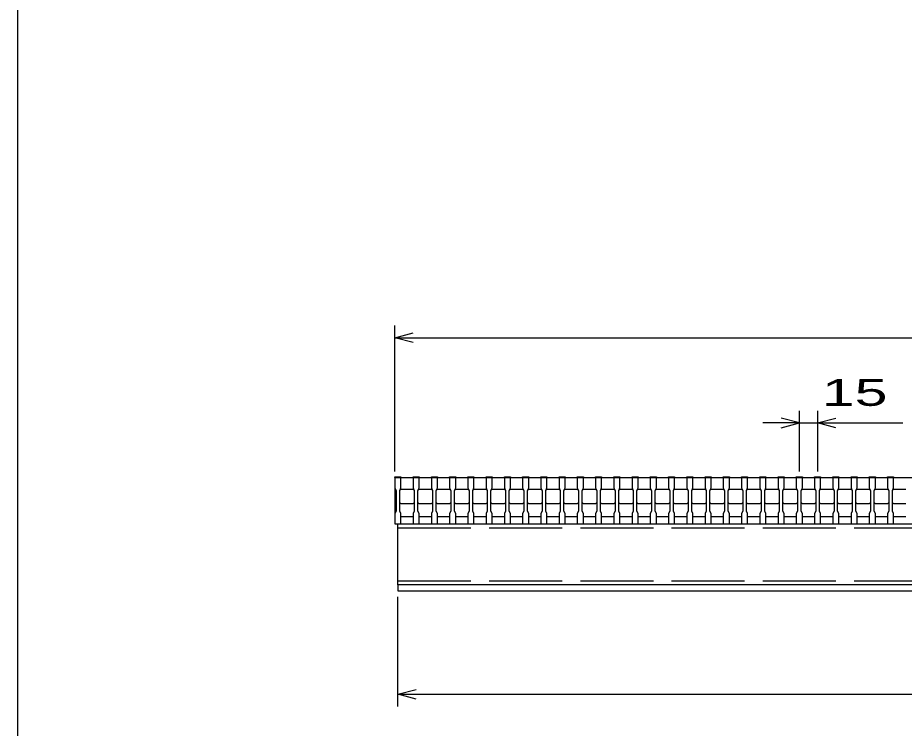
# Model space of a CAD drawing. Units: millimetres, scale not verified. Extents: x -1820 to 1731, y -1282 to 1054.
# Drawn here: x -1729 to -1000, y -698 to -114 of the extents above; entities that cross this region are included whole.
import ezdxf
from ezdxf.enums import TextEntityAlignment as Align

# ---------------------------------------------------------------- set-up
doc = ezdxf.new("R2010")
doc.units = ezdxf.units.MM
doc.header["$LTSCALE"] = 10
doc.linetypes.add('DASHED', pattern=[7.5, 6, -1.5])
for name, color, linetype, lineweight in [('0_2', 150, 'Continuous', 25), ('16', 3, 'Continuous', 25), ('22', 4, 'Continuous', 25)]:
    doc.layers.add(name, color=color, linetype=linetype, lineweight=lineweight)
doc.styles.add('ベクトル', font='')
doc.styles.get('ベクトル').set_extended_font_data('ベクトル')

msp = doc.modelspace()

# ---------------------------------------------------------------- linework, layer by layer
at = {"layer": '0_2'}
msp.add_line((-1729, -1146.5), (-1729, 1053.5), dxfattribs=at)
at = {"layer": '16'}
for p, q in [((-1419, -492.5), (-1419, -491.8)), ((-1419, -491.8), (-1414, -491.8)), ((-1419, -492.5), (-1419, -501)), ((-1414, -492.5), (-1419, -492.5)), ((-1419, -492.5), (-1419, -524.5)), ((-1419, -492.5), (-424, -492.5)), ((-1414, -491.8), (-1414, -492.5)), ((-1414, -501), (-1414, -492.5)), ((-1404, -492.5), (-1404, -491.8)), ((-1404, -491.8), (-1399, -491.8)), ((-1404, -492.5), (-1404, -501)), ((-1399, -492.5), (-1404, -492.5)), ((-1399, -491.8), (-1399, -492.5)), ((-1399, -501), (-1399, -492.5)), ((-1389, -492.5), (-1389, -491.8)), ((-1389, -491.8), (-1384, -491.8)), ((-1389, -492.5), (-1389, -501)), ((-1384, -492.5), (-1389, -492.5)), ((-1384, -491.8), (-1384, -492.5)), ((-1384, -501), (-1384, -492.5)), ((-1374, -492.5), (-1374, -491.8)), ((-1374, -491.8), (-1369, -491.8)), ((-1374, -492.5), (-1374, -501)), ((-1369, -492.5), (-1374, -492.5)), ((-1369, -491.8), (-1369, -492.5)), ((-1369, -501), (-1369, -492.5)), ((-1359, -492.5), (-1359, -491.8)), ((-1359, -491.8), (-1354, -491.8)), ((-1359, -492.5), (-1359, -501)), ((-1354, -492.5), (-1359, -492.5)), ((-1354, -491.8), (-1354, -492.5)), ((-1354, -501), (-1354, -492.5)), ((-1344, -492.5), (-1344, -491.8)), ((-1344, -491.8), (-1339, -491.8)), ((-1344, -492.5), (-1344, -501)), ((-1339, -492.5), (-1344, -492.5)), ((-1339, -491.8), (-1339, -492.5)), ((-1339, -501), (-1339, -492.5)), ((-1329, -492.5), (-1329, -491.8)), ((-1329, -491.8), (-1324, -491.8)), ((-1329, -492.5), (-1329, -501)), ((-1324, -492.5), (-1329, -492.5)), ((-1324, -491.8), (-1324, -492.5)), ((-1324, -501), (-1324, -492.5)), ((-1314, -492.5), (-1314, -491.8)), ((-1314, -491.8), (-1309, -491.8)), ((-1314, -492.5), (-1314, -501)), ((-1309, -492.5), (-1314, -492.5)), ((-1309, -491.8), (-1309, -492.5)), ((-1309, -501), (-1309, -492.5)), ((-1299, -492.5), (-1299, -491.8)), ((-1299, -491.8), (-1294, -491.8)), ((-1299, -492.5), (-1299, -501)), ((-1294, -492.5), (-1299, -492.5)), ((-1294, -491.8), (-1294, -492.5)), ((-1294, -501), (-1294, -492.5)), ((-1284, -492.5), (-1284, -491.8)), ((-1284, -491.8), (-1279, -491.8)), ((-1284, -492.5), (-1284, -501)), ((-1279, -492.5), (-1284, -492.5)), ((-1279, -491.8), (-1279, -492.5)), ((-1279, -501), (-1279, -492.5)), ((-1269, -492.5), (-1269, -491.8)), ((-1269, -491.8), (-1264, -491.8)), ((-1269, -492.5), (-1269, -501)), ((-1264, -492.5), (-1269, -492.5)), ((-1264, -491.8), (-1264, -492.5)), ((-1264, -501), (-1264, -492.5)), ((-1254, -492.5), (-1254, -491.8)), ((-1254, -491.8), (-1249, -491.8)), ((-1254, -492.5), (-1254, -501)), ((-1249, -492.5), (-1254, -492.5)), ((-1249, -491.8), (-1249, -492.5)), ((-1249, -501), (-1249, -492.5)), ((-1239, -492.5), (-1239, -491.8)), ((-1239, -491.8), (-1234, -491.8)), ((-1239, -492.5), (-1239, -501)), ((-1234, -492.5), (-1239, -492.5)), ((-1234, -491.8), (-1234, -492.5)), ((-1234, -501), (-1234, -492.5)), ((-1224, -492.5), (-1224, -491.8)), ((-1224, -491.8), (-1219, -491.8)), ((-1224, -492.5), (-1224, -501)), ((-1219, -492.5), (-1224, -492.5)), ((-1219, -491.8), (-1219, -492.5)), ((-1219, -501), (-1219, -492.5)), ((-1209, -492.5), (-1209, -491.8)), ((-1209, -491.8), (-1204, -491.8)), ((-1209, -492.5), (-1209, -501)), ((-1204, -492.5), (-1209, -492.5)), ((-1204, -491.8), (-1204, -492.5)), ((-1204, -501), (-1204, -492.5)), ((-1194, -492.5), (-1194, -491.8)), ((-1194, -491.8), (-1189, -491.8)), ((-1194, -492.5), (-1194, -501)), ((-1189, -492.5), (-1194, -492.5)), ((-1189, -491.8), (-1189, -492.5)), ((-1189, -501), (-1189, -492.5)), ((-1179, -492.5), (-1179, -491.8)), ((-1179, -491.8), (-1174, -491.8)), ((-1179, -492.5), (-1179, -501)), ((-1174, -492.5), (-1179, -492.5)), ((-1174, -491.8), (-1174, -492.5)), ((-1174, -501), (-1174, -492.5)), ((-1164, -492.5), (-1164, -491.8)), ((-1164, -491.8), (-1159, -491.8)), ((-1164, -492.5), (-1164, -501)), ((-1159, -492.5), (-1164, -492.5)), ((-1159, -491.8), (-1159, -492.5)), ((-1159, -501), (-1159, -492.5)), ((-1149, -492.5), (-1149, -491.8)), ((-1149, -491.8), (-1144, -491.8)), ((-1149, -492.5), (-1149, -501)), ((-1144, -492.5), (-1149, -492.5)), ((-1144, -491.8), (-1144, -492.5)), ((-1144, -501), (-1144, -492.5)), ((-1134, -492.5), (-1134, -491.8)), ((-1134, -491.8), (-1129, -491.8)), ((-1134, -492.5), (-1134, -501)), ((-1129, -492.5), (-1134, -492.5)), ((-1129, -491.8), (-1129, -492.5)), ((-1129, -501), (-1129, -492.5)), ((-1119, -492.5), (-1119, -491.8)), ((-1119, -491.8), (-1114, -491.8)), ((-1119, -492.5), (-1119, -501)), ((-1114, -492.5), (-1119, -492.5)), ((-1114, -491.8), (-1114, -492.5)), ((-1114, -501), (-1114, -492.5)), ((-1104, -492.5), (-1104, -491.8)), ((-1104, -491.8), (-1099, -491.8)), ((-1104, -492.5), (-1104, -501)), ((-1099, -492.5), (-1104, -492.5)), ((-1099, -491.8), (-1099, -492.5)), ((-1099, -501), (-1099, -492.5)), ((-1089, -492.5), (-1089, -491.8)), ((-1089, -491.8), (-1084, -491.8)), ((-1089, -492.5), (-1089, -501)), ((-1084, -492.5), (-1089, -492.5)), ((-1084, -491.8), (-1084, -492.5)), ((-1084, -501), (-1084, -492.5)), ((-1074, -492.5), (-1074, -491.8)), ((-1074, -491.8), (-1069, -491.8)), ((-1074, -492.5), (-1074, -501)), ((-1069, -492.5), (-1074, -492.5)), ((-1069, -491.8), (-1069, -492.5)), ((-1069, -501), (-1069, -492.5)), ((-1059, -492.5), (-1059, -491.8)), ((-1059, -491.8), (-1054, -491.8)), ((-1059, -492.5), (-1059, -501)), ((-1054, -492.5), (-1059, -492.5)), ((-1054, -491.8), (-1054, -492.5)), ((-1054, -501), (-1054, -492.5)), ((-1044, -492.5), (-1044, -491.8)), ((-1044, -491.8), (-1039, -491.8)), ((-1044, -492.5), (-1044, -501)), ((-1039, -492.5), (-1044, -492.5)), ((-1039, -491.8), (-1039, -492.5)), ((-1039, -501), (-1039, -492.5)), ((-1029, -492.5), (-1029, -491.8)), ((-1029, -491.8), (-1024, -491.8)), ((-1029, -492.5), (-1029, -501)), ((-1024, -492.5), (-1029, -492.5)), ((-1024, -491.8), (-1024, -492.5)), ((-1024, -501), (-1024, -492.5)), ((-1014, -492.5), (-1014, -491.8)), ((-1014, -491.8), (-1009, -491.8)), ((-1014, -492.5), (-1014, -501)), ((-1009, -492.5), (-1014, -492.5)), ((-1009, -491.8), (-1009, -492.5)), ((-1009, -501), (-1009, -492.5)), ((-1419, -501), (-1418, -503)), ((-1415, -503), (-1414, -501)), ((-1415, -503), (-1414, -502)), ((-1414, -502), (-1404, -502)), ((-1404, -501), (-1403, -503)), ((-1404, -502), (-1403, -503)), ((-1400, -503), (-1399, -501)), ((-1400, -503), (-1399, -502)), ((-1399, -502), (-1389, -502)), ((-1389, -501), (-1388, -503)), ((-1389, -502), (-1388, -503)), ((-1385, -503), (-1384, -501)), ((-1385, -503), (-1384, -502)), ((-1384, -502), (-1374, -502)), ((-1374, -501), (-1373, -503)), ((-1374, -502), (-1373, -503)), ((-1370, -503), (-1369, -501)), ((-1370, -503), (-1369, -502)), ((-1369, -502), (-1359, -502)), ((-1359, -501), (-1358, -503)), ((-1359, -502), (-1358, -503)), ((-1355, -503), (-1354, -501)), ((-1355, -503), (-1354, -502)), ((-1354, -502), (-1344, -502)), ((-1344, -501), (-1343, -503)), ((-1344, -502), (-1343, -503)), ((-1340, -503), (-1339, -501)), ((-1340, -503), (-1339, -502)), ((-1339, -502), (-1329, -502)), ((-1329, -501), (-1328, -503)), ((-1329, -502), (-1328, -503)), ((-1325, -503), (-1324, -501)), ((-1325, -503), (-1324, -502)), ((-1324, -502), (-1314, -502)), ((-1314, -501), (-1313, -503)), ((-1314, -502), (-1313, -503)), ((-1310, -503), (-1309, -501)), ((-1310, -503), (-1309, -502)), ((-1309, -502), (-1299, -502)), ((-1299, -501), (-1298, -503)), ((-1299, -502), (-1298, -503)), ((-1295, -503), (-1294, -501)), ((-1295, -503), (-1294, -502)), ((-1294, -502), (-1284, -502)), ((-1284, -501), (-1283, -503)), ((-1284, -502), (-1283, -503)), ((-1280, -503), (-1279, -501)), ((-1280, -503), (-1279, -502)), ((-1279, -502), (-1269, -502)), ((-1269, -501), (-1268, -503)), ((-1269, -502), (-1268, -503)), ((-1265, -503), (-1264, -501)), ((-1265, -503), (-1264, -502)), ((-1264, -502), (-1254, -502)), ((-1254, -501), (-1253, -503)), ((-1254, -502), (-1253, -503)), ((-1250, -503), (-1249, -501)), ((-1250, -503), (-1249, -502)), ((-1249, -502), (-1239, -502)), ((-1239, -501), (-1238, -503)), ((-1239, -502), (-1238, -503)), ((-1235, -503), (-1234, -501)), ((-1235, -503), (-1234, -502)), ((-1234, -502), (-1224, -502)), ((-1224, -501), (-1223, -503)), ((-1224, -502), (-1223, -503)), ((-1220, -503), (-1219, -501)), ((-1220, -503), (-1219, -502)), ((-1219, -502), (-1209, -502)), ((-1209, -501), (-1208, -503)), ((-1209, -502), (-1208, -503)), ((-1205, -503), (-1204, -501)), ((-1205, -503), (-1204, -502)), ((-1204, -502), (-1194, -502)), ((-1194, -501), (-1193, -503)), ((-1194, -502), (-1193, -503)), ((-1190, -503), (-1189, -501)), ((-1190, -503), (-1189, -502)), ((-1189, -502), (-1179, -502)), ((-1179, -501), (-1178, -503)), ((-1179, -502), (-1178, -503)), ((-1175, -503), (-1174, -501)), ((-1175, -503), (-1174, -502)), ((-1174, -502), (-1164, -502)), ((-1164, -501), (-1163, -503)), ((-1164, -502), (-1163, -503)), ((-1160, -503), (-1159, -501)), ((-1160, -503), (-1159, -502)), ((-1159, -502), (-1149, -502)), ((-1149, -501), (-1148, -503)), ((-1149, -502), (-1148, -503)), ((-1145, -503), (-1144, -501)), ((-1145, -503), (-1144, -502)), ((-1144, -502), (-1134, -502)), ((-1134, -501), (-1133, -503)), ((-1134, -502), (-1133, -503)), ((-1130, -503), (-1129, -501)), ((-1130, -503), (-1129, -502)), ((-1129, -502), (-1119, -502)), ((-1119, -501), (-1118, -503)), ((-1119, -502), (-1118, -503)), ((-1115, -503), (-1114, -501)), ((-1115, -503), (-1114, -502)), ((-1114, -502), (-1104, -502)), ((-1104, -501), (-1103, -503)), ((-1104, -502), (-1103, -503)), ((-1100, -503), (-1099, -501)), ((-1100, -503), (-1099, -502)), ((-1099, -502), (-1089, -502)), ((-1089, -501), (-1088, -503)), ((-1089, -502), (-1088, -503)), ((-1085, -503), (-1084, -501)), ((-1085, -503), (-1084, -502)), ((-1084, -502), (-1074, -502)), ((-1074, -501), (-1073, -503)), ((-1074, -502), (-1073, -503)), ((-1070, -503), (-1069, -501)), ((-1070, -503), (-1069, -502)), ((-1069, -502), (-1059, -502)), ((-1059, -501), (-1058, -503)), ((-1059, -502), (-1058, -503)), ((-1055, -503), (-1054, -501)), ((-1055, -503), (-1054, -502)), ((-1054, -502), (-1044, -502)), ((-1044, -501), (-1043, -503)), ((-1044, -502), (-1043, -503)), ((-1040, -503), (-1039, -501)), ((-1040, -503), (-1039, -502)), ((-1039, -502), (-1029, -502)), ((-1029, -501), (-1028, -503)), ((-1029, -502), (-1028, -503)), ((-1025, -503), (-1024, -501)), ((-1025, -503), (-1024, -502)), ((-1024, -502), (-1014, -502)), ((-1014, -501), (-1013, -503)), ((-1014, -502), (-1013, -503)), ((-1010, -503), (-1009, -501)), ((-1010, -503), (-1009, -502)), ((-1009, -502), (-999, -502)), ((-1418, -503), (-1418, -520)), ((-1415, -520), (-1415, -503)), ((-1403, -503), (-1403, -520)), ((-1400, -520), (-1400, -503)), ((-1388, -503), (-1388, -520)), ((-1385, -520), (-1385, -503)), ((-1373, -503), (-1373, -520)), ((-1370, -520), (-1370, -503)), ((-1358, -503), (-1358, -520)), ((-1355, -520), (-1355, -503)), ((-1343, -503), (-1343, -520)), ((-1340, -520), (-1340, -503)), ((-1328, -503), (-1328, -520)), ((-1325, -520), (-1325, -503)), ((-1313, -503), (-1313, -520)), ((-1310, -520), (-1310, -503)), ((-1298, -503), (-1298, -520)), ((-1295, -520), (-1295, -503)), ((-1283, -503), (-1283, -520)), ((-1280, -520), (-1280, -503)), ((-1268, -503), (-1268, -520)), ((-1265, -520), (-1265, -503)), ((-1253, -503), (-1253, -520)), ((-1250, -520), (-1250, -503)), ((-1238, -503), (-1238, -520)), ((-1235, -520), (-1235, -503)), ((-1223, -503), (-1223, -520)), ((-1220, -520), (-1220, -503)), ((-1208, -503), (-1208, -520)), ((-1205, -520), (-1205, -503)), ((-1193, -503), (-1193, -520)), ((-1190, -520), (-1190, -503)), ((-1178, -503), (-1178, -520)), ((-1175, -520), (-1175, -503)), ((-1163, -503), (-1163, -520)), ((-1160, -520), (-1160, -503)), ((-1148, -503), (-1148, -520)), ((-1145, -520), (-1145, -503)), ((-1133, -503), (-1133, -520)), ((-1130, -520), (-1130, -503)), ((-1118, -503), (-1118, -520)), ((-1115, -520), (-1115, -503)), ((-1103, -503), (-1103, -520)), ((-1100, -520), (-1100, -503)), ((-1088, -503), (-1088, -520)), ((-1085, -520), (-1085, -503)), ((-1073, -503), (-1073, -520)), ((-1070, -520), (-1070, -503)), ((-1058, -503), (-1058, -520)), ((-1055, -520), (-1055, -503)), ((-1043, -503), (-1043, -520)), ((-1040, -520), (-1040, -503)), ((-1028, -503), (-1028, -520)), ((-1025, -520), (-1025, -503)), ((-1013, -503), (-1013, -520)), ((-1010, -520), (-1010, -503)), ((-1414, -514), (-1415, -513)), ((-1404, -514), (-1414, -514)), ((-1403, -513), (-1404, -514)), ((-1399, -514), (-1400, -513)), ((-1389, -514), (-1399, -514)), ((-1388, -513), (-1389, -514)), ((-1384, -514), (-1385, -513)), ((-1374, -514), (-1384, -514)), ((-1373, -513), (-1374, -514)), ((-1369, -514), (-1370, -513)), ((-1359, -514), (-1369, -514)), ((-1358, -513), (-1359, -514)), ((-1354, -514), (-1355, -513)), ((-1344, -514), (-1354, -514)), ((-1343, -513), (-1344, -514)), ((-1339, -514), (-1340, -513)), ((-1329, -514), (-1339, -514)), ((-1328, -513), (-1329, -514)), ((-1324, -514), (-1325, -513)), ((-1314, -514), (-1324, -514)), ((-1313, -513), (-1314, -514)), ((-1309, -514), (-1310, -513)), ((-1299, -514), (-1309, -514)), ((-1298, -513), (-1299, -514)), ((-1294, -514), (-1295, -513)), ((-1284, -514), (-1294, -514)), ((-1283, -513), (-1284, -514)), ((-1279, -514), (-1280, -513)), ((-1269, -514), (-1279, -514)), ((-1268, -513), (-1269, -514)), ((-1264, -514), (-1265, -513)), ((-1254, -514), (-1264, -514)), ((-1253, -513), (-1254, -514)), ((-1249, -514), (-1250, -513)), ((-1239, -514), (-1249, -514)), ((-1238, -513), (-1239, -514)), ((-1234, -514), (-1235, -513)), ((-1224, -514), (-1234, -514)), ((-1223, -513), (-1224, -514)), ((-1219, -514), (-1220, -513)), ((-1209, -514), (-1219, -514)), ((-1208, -513), (-1209, -514)), ((-1204, -514), (-1205, -513)), ((-1194, -514), (-1204, -514)), ((-1193, -513), (-1194, -514)), ((-1189, -514), (-1190, -513)), ((-1179, -514), (-1189, -514)), ((-1178, -513), (-1179, -514)), ((-1174, -514), (-1175, -513)), ((-1164, -514), (-1174, -514)), ((-1163, -513), (-1164, -514)), ((-1159, -514), (-1160, -513)), ((-1149, -514), (-1159, -514)), ((-1148, -513), (-1149, -514)), ((-1144, -514), (-1145, -513)), ((-1134, -514), (-1144, -514)), ((-1133, -513), (-1134, -514)), ((-1129, -514), (-1130, -513)), ((-1119, -514), (-1129, -514)), ((-1118, -513), (-1119, -514)), ((-1114, -514), (-1115, -513)), ((-1104, -514), (-1114, -514)), ((-1103, -513), (-1104, -514)), ((-1099, -514), (-1100, -513)), ((-1089, -514), (-1099, -514)), ((-1088, -513), (-1089, -514)), ((-1084, -514), (-1085, -513)), ((-1074, -514), (-1084, -514)), ((-1073, -513), (-1074, -514)), ((-1069, -514), (-1070, -513)), ((-1059, -514), (-1069, -514)), ((-1058, -513), (-1059, -514)), ((-1054, -514), (-1055, -513)), ((-1044, -514), (-1054, -514)), ((-1043, -513), (-1044, -514)), ((-1039, -514), (-1040, -513)), ((-1029, -514), (-1039, -514)), ((-1028, -513), (-1029, -514)), ((-1024, -514), (-1025, -513)), ((-1014, -514), (-1024, -514)), ((-1013, -513), (-1014, -514)), ((-1009, -514), (-1010, -513)), ((-999, -514), (-1009, -514)), ((-1418, -520), (-1419, -522)), ((-1419, -522), (-1419, -530.5)), ((-1414, -522), (-1415, -520)), ((-1414, -530.5), (-1414, -522)), ((-1414, -524.5), (-1404, -524.5)), ((-1403, -520), (-1404, -522)), ((-1404, -522), (-1404, -530.5)), ((-1399, -522), (-1400, -520)), ((-1399, -530.5), (-1399, -522)), ((-1399, -524.5), (-1389, -524.5)), ((-1388, -520), (-1389, -522)), ((-1389, -522), (-1389, -530.5)), ((-1384, -522), (-1385, -520)), ((-1384, -530.5), (-1384, -522)), ((-1384, -524.5), (-1374, -524.5)), ((-1373, -520), (-1374, -522)), ((-1374, -522), (-1374, -530.5)), ((-1369, -522), (-1370, -520)), ((-1369, -530.5), (-1369, -522)), ((-1369, -524.5), (-1359, -524.5)), ((-1358, -520), (-1359, -522)), ((-1359, -522), (-1359, -530.5)), ((-1354, -522), (-1355, -520)), ((-1354, -530.5), (-1354, -522)), ((-1354, -524.5), (-1344, -524.5)), ((-1343, -520), (-1344, -522)), ((-1344, -522), (-1344, -530.5)), ((-1339, -522), (-1340, -520)), ((-1339, -530.5), (-1339, -522)), ((-1339, -524.5), (-1329, -524.5)), ((-1328, -520), (-1329, -522)), ((-1329, -522), (-1329, -530.5)), ((-1324, -522), (-1325, -520)), ((-1324, -530.5), (-1324, -522)), ((-1324, -524.5), (-1314, -524.5)), ((-1313, -520), (-1314, -522)), ((-1314, -522), (-1314, -530.5)), ((-1309, -522), (-1310, -520)), ((-1309, -530.5), (-1309, -522)), ((-1309, -524.5), (-1299, -524.5)), ((-1298, -520), (-1299, -522)), ((-1299, -522), (-1299, -530.5)), ((-1294, -522), (-1295, -520)), ((-1294, -530.5), (-1294, -522)), ((-1294, -524.5), (-1284, -524.5)), ((-1283, -520), (-1284, -522)), ((-1284, -522), (-1284, -530.5)), ((-1279, -522), (-1280, -520)), ((-1279, -530.5), (-1279, -522)), ((-1279, -524.5), (-1269, -524.5)), ((-1268, -520), (-1269, -522)), ((-1269, -522), (-1269, -530.5)), ((-1264, -522), (-1265, -520)), ((-1264, -530.5), (-1264, -522)), ((-1264, -524.5), (-1254, -524.5)), ((-1253, -520), (-1254, -522)), ((-1254, -522), (-1254, -530.5)), ((-1249, -522), (-1250, -520)), ((-1249, -530.5), (-1249, -522)), ((-1249, -524.5), (-1239, -524.5)), ((-1238, -520), (-1239, -522)), ((-1239, -522), (-1239, -530.5)), ((-1234, -522), (-1235, -520)), ((-1234, -530.5), (-1234, -522)), ((-1234, -524.5), (-1224, -524.5)), ((-1223, -520), (-1224, -522)), ((-1224, -522), (-1224, -530.5)), ((-1219, -522), (-1220, -520)), ((-1219, -530.5), (-1219, -522)), ((-1219, -524.5), (-1209, -524.5)), ((-1208, -520), (-1209, -522)), ((-1209, -522), (-1209, -530.5)), ((-1204, -522), (-1205, -520)), ((-1204, -530.5), (-1204, -522)), ((-1204, -524.5), (-1194, -524.5)), ((-1193, -520), (-1194, -522)), ((-1194, -522), (-1194, -530.5)), ((-1189, -522), (-1190, -520)), ((-1189, -530.5), (-1189, -522)), ((-1189, -524.5), (-1179, -524.5)), ((-1178, -520), (-1179, -522)), ((-1179, -522), (-1179, -530.5)), ((-1174, -522), (-1175, -520)), ((-1174, -530.5), (-1174, -522)), ((-1174, -524.5), (-1164, -524.5)), ((-1163, -520), (-1164, -522)), ((-1164, -522), (-1164, -530.5)), ((-1159, -522), (-1160, -520)), ((-1159, -530.5), (-1159, -522)), ((-1159, -524.5), (-1149, -524.5)), ((-1148, -520), (-1149, -522)), ((-1149, -522), (-1149, -530.5)), ((-1144, -522), (-1145, -520)), ((-1144, -530.5), (-1144, -522)), ((-1144, -524.5), (-1134, -524.5)), ((-1133, -520), (-1134, -522)), ((-1134, -522), (-1134, -530.5)), ((-1129, -522), (-1130, -520)), ((-1129, -530.5), (-1129, -522)), ((-1129, -524.5), (-1119, -524.5)), ((-1118, -520), (-1119, -522)), ((-1119, -522), (-1119, -530.5)), ((-1114, -522), (-1115, -520)), ((-1114, -530.5), (-1114, -522)), ((-1114, -524.5), (-1104, -524.5)), ((-1103, -520), (-1104, -522)), ((-1104, -522), (-1104, -530.5)), ((-1099, -522), (-1100, -520)), ((-1099, -530.5), (-1099, -522)), ((-1099, -524.5), (-1089, -524.5)), ((-1088, -520), (-1089, -522)), ((-1089, -522), (-1089, -530.5)), ((-1084, -522), (-1085, -520)), ((-1084, -530.5), (-1084, -522)), ((-1084, -524.5), (-1074, -524.5)), ((-1073, -520), (-1074, -522)), ((-1074, -522), (-1074, -530.5)), ((-1069, -522), (-1070, -520)), ((-1069, -530.5), (-1069, -522)), ((-1069, -524.5), (-1059, -524.5)), ((-1058, -520), (-1059, -522)), ((-1059, -522), (-1059, -530.5)), ((-1054, -522), (-1055, -520)), ((-1054, -530.5), (-1054, -522)), ((-1054, -524.5), (-1044, -524.5)), ((-1043, -520), (-1044, -522)), ((-1044, -522), (-1044, -530.5)), ((-1039, -522), (-1040, -520)), ((-1039, -530.5), (-1039, -522)), ((-1039, -524.5), (-1029, -524.5)), ((-1028, -520), (-1029, -522)), ((-1029, -522), (-1029, -530.5)), ((-1024, -522), (-1025, -520)), ((-1024, -530.5), (-1024, -522)), ((-1024, -524.5), (-1014, -524.5)), ((-1013, -520), (-1014, -522)), ((-1014, -522), (-1014, -530.5)), ((-1009, -522), (-1010, -520)), ((-1009, -530.5), (-1009, -522)), ((-1009, -524.5), (-999, -524.5)), ((-1419, -530.5), (-1414, -530.5)), ((-1416.5, -530.5), (-426.5, -530.5)), ((-1416.5, -580.5), (-1416.5, -530.5)), ((-1404, -530.5), (-1399, -530.5)), ((-1389, -530.5), (-1384, -530.5)), ((-1374, -530.5), (-1369, -530.5)), ((-1359, -530.5), (-1354, -530.5)), ((-1344, -530.5), (-1339, -530.5)), ((-1329, -530.5), (-1324, -530.5)), ((-1314, -530.5), (-1309, -530.5)), ((-1299, -530.5), (-1294, -530.5)), ((-1284, -530.5), (-1279, -530.5)), ((-1269, -530.5), (-1264, -530.5)), ((-1254, -530.5), (-1249, -530.5)), ((-1239, -530.5), (-1234, -530.5)), ((-1224, -530.5), (-1219, -530.5)), ((-1209, -530.5), (-1204, -530.5)), ((-1194, -530.5), (-1189, -530.5)), ((-1179, -530.5), (-1174, -530.5)), ((-1164, -530.5), (-1159, -530.5)), ((-1149, -530.5), (-1144, -530.5)), ((-1134, -530.5), (-1129, -530.5)), ((-1119, -530.5), (-1114, -530.5)), ((-1104, -530.5), (-1099, -530.5)), ((-1089, -530.5), (-1084, -530.5)), ((-1074, -530.5), (-1069, -530.5)), ((-1059, -530.5), (-1054, -530.5)), ((-1044, -530.5), (-1039, -530.5)), ((-1029, -530.5), (-1024, -530.5)), ((-1014, -530.5), (-1009, -530.5)), ((-426.5, -580.5), (-1416.5, -580.5)), ((-1416.5, -580.5), (-1416.5, -585.5)), ((-426.5, -580.5), (-1416.5, -580.5)), ((-1416.5, -585.5), (-426.5, -585.5))]:
    msp.add_line(p, q, dxfattribs=at)
at = {"layer": '16', "linetype": 'DASHED'}
for p, q in [((-1416.5, -533.7), (-426.5, -533.7)), ((-1416.5, -577.3), (-426.5, -577.3))]:
    msp.add_line(p, q, dxfattribs=at)
at = {"layer": '22'}
for p, q in [((-1419, -487.5), (-1419, -367.5)), ((-1419, -377.5), (-1404, -373.5)), ((-1404, -381.5), (-1419, -377.5)), ((-1419, -377.5), (-424, -377.5)), ((-1086.5, -447.5), (-1101.5, -443.5)), ((-1086.5, -487.5), (-1086.5, -437.5)), ((-1071.5, -437.5), (-1071.5, -487.5)), ((-1071.5, -447.5), (-1056.5, -443.5)), ((-1086.5, -447.5), (-1116.5, -447.5)), ((-1101.5, -451.5), (-1086.5, -447.5)), ((-1086.5, -447.5), (-1071.5, -447.5)), ((-1056.5, -451.5), (-1071.5, -447.5)), ((-1071.5, -447.5), (-1001.5, -447.5)), ((-1416.5, -680.5), (-1416.5, -590.5)), ((-1416.5, -670.5), (-1401.5, -666.5)), ((-1401.5, -674.5), (-1416.5, -670.5)), ((-1416.5, -670.5), (-426.5, -670.5))]:
    msp.add_line(p, q, dxfattribs=at)

# ---------------------------------------------------------------- texts
at = {"layer": '22', "color": 2, "style": 'ベクトル', "width": 1.65}
msp.add_text(' 15 ', height=21.99, dxfattribs=at).set_placement((-1081.5, -422.5), align=Align.MIDDLE_LEFT)

doc.saveas('drawing.dxf')
